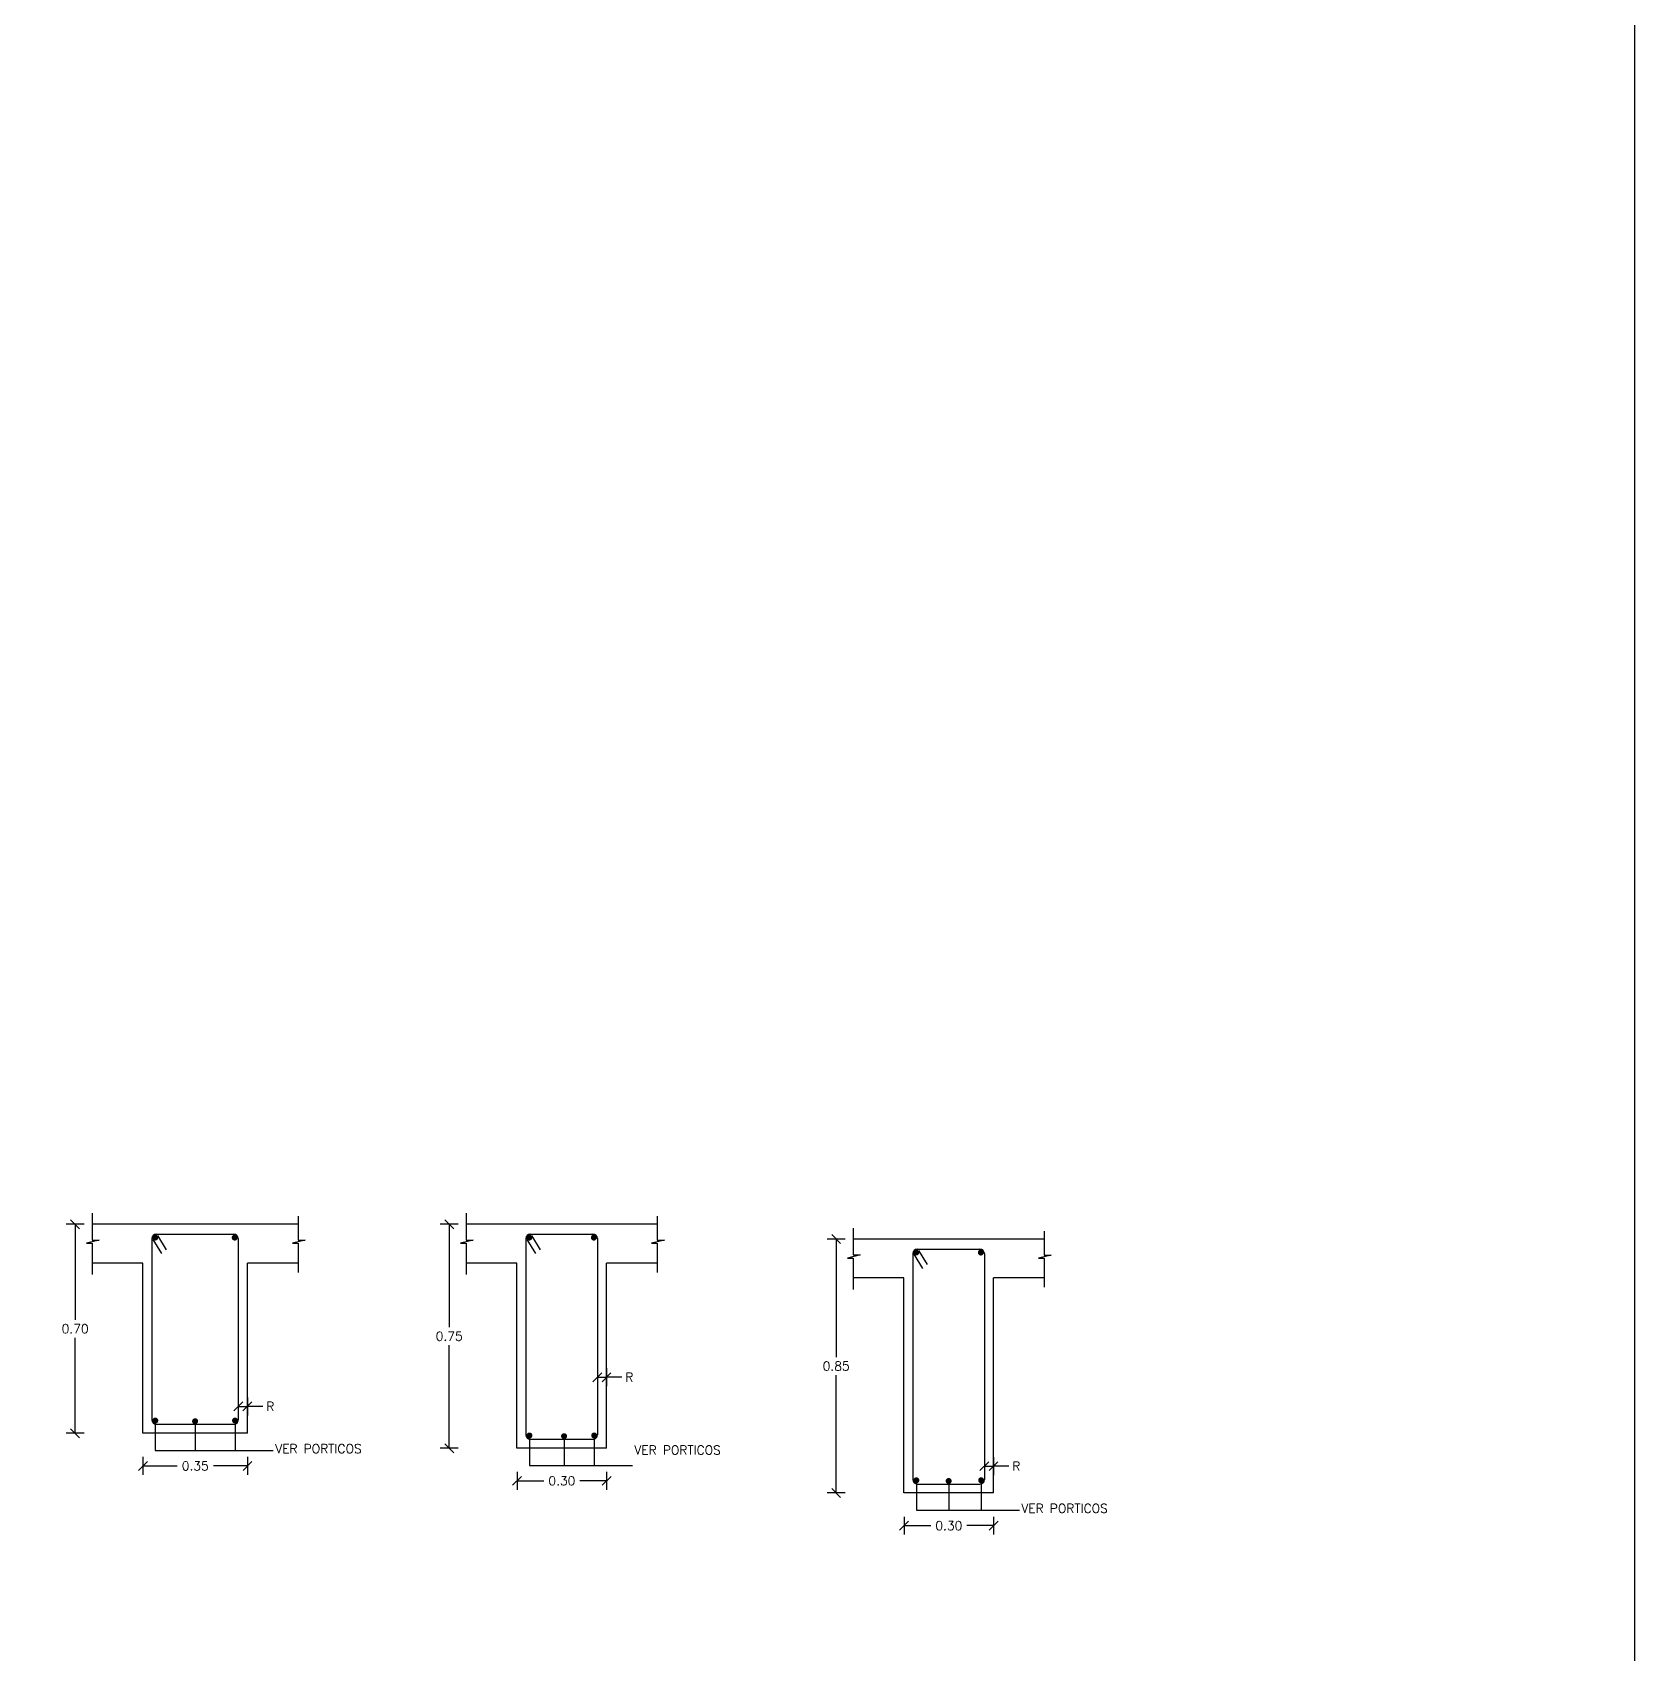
# Model space of a CAD drawing. Header units: metres. Extents: x -44 to 358, y -286 to 66.
# Drawn here: x 99.64 to 105, y 6.24 to 11.67 of the extents above; entities that cross this region are included whole.
import ezdxf

# ---------------------------------------------------------------- set-up
doc = ezdxf.new("R2010")
doc.units = ezdxf.units.M
doc.header["$LTSCALE"] = 0.3
doc.header["$PDMODE"] = 3
for name, color, linetype in [('ACERO', 5, 'Continuous'), ('BP', 3, 'Continuous'), ('DIMTEXTO', 4, 'Continuous')]:
    doc.layers.add(name, color=color, linetype=linetype)
doc.styles.add('RomanS', font='romans.shx')
doc.dimstyles.new('DIM-15', dxfattribs={"dimscale": 0.15, "dimtxt": 0.2, "dimasz": 0.2, "dimexe": 0.2, "dimexo": 0.1, "dimgap": 0.1, "dimtad": 0, "dimtih": 1, "dimtoh": 1, "dimzin": 0, "dimdsep": 46, "dimtxsty": 'RomanS', "dimblk1": 'OBLIQUE', "dimblk2": 'OBLIQUE', "dimsah": 1, "dimcen": 0.09, "dimclrd": 4, "dimclre": 4, "dimclrt": 4, "dimadec": 0, "dimazin": 0, "dimtfac": 1, "dimtofl": 0, "dimtmove": 1, "dimatfit": 3, "dimldrblk": 'OBLIQUE', "dimfxl": 0.2, "dimfxlon": 1, "dimtolj": 1, "dimtzin": 0, "dimarcsym": 0})

# ---------------------------------------------------------------- blocks, each defined once
blk = doc.blocks.new('_OBLIQUE')
at = {"color": 0, "linetype": 'ByBlock'}
blk.add_line((-0.5, -0.5), (0.5, 0.5), dxfattribs=at)
blk = doc.blocks.new('*D268')
at = {"layer": 'DEFPOINTS', "color": 0, "transparency": 16777216}
for p in [(100.0062, 6.9492), (100.3562, 6.9462), (100.3562, 6.8694)]:
    blk.add_point(p, dxfattribs=at)
at = {"layer": 'DIMTEXTO', "color": 4, "lineweight": -2, "transparency": 16777216}
for p, q in [((100.0062, 6.8994), (100.0062, 6.8394)), ((100.3562, 6.8994), (100.3562, 6.8394)), ((100.0062, 6.8694), (100.1205, 6.8694)), ((100.3562, 6.8694), (100.2419, 6.8694))]:
    blk.add_line(p, q, dxfattribs=at)
at = {"layer": 'DIMTEXTO', "color": 4, "lineweight": -2, "transparency": 16777216, "xscale": 0.03, "yscale": 0.03, "zscale": 0.03, "rotation": 180}
blk.add_blockref('_OBLIQUE', (100.0062, 6.8694), dxfattribs=at)
at = {"layer": 'DIMTEXTO', "color": 4, "lineweight": -2, "transparency": 16777216, "xscale": 0.03, "yscale": 0.03, "zscale": 0.03}
blk.add_blockref('_OBLIQUE', (100.3562, 6.8694), dxfattribs=at)
at = {"layer": 'DIMTEXTO', "color": 4, "transparency": 16777216, "insert": (100.1812, 6.8694), "char_height": 0.03, "attachment_point": 5, "style": 'RomanS'}
blk.add_mtext('\\A1;0.35', dxfattribs=at)
blk = doc.blocks.new('*D269')
at = {"layer": 'DEFPOINTS', "color": 0, "transparency": 16777216}
for p in [(100.3251, 7.1247), (100.3557, 7.1247), (100.3557, 7.0686)]:
    blk.add_point(p, dxfattribs=at)
at = {"layer": 'DIMTEXTO', "color": 4, "lineweight": -2, "transparency": 16777216}
for p, q in [((100.3251, 7.0986), (100.3251, 7.0386)), ((100.3251, 7.0686), (100.3557, 7.0686)), ((100.3557, 7.0986), (100.3557, 7.0386)), ((100.4075, 7.0686), (100.3557, 7.0686))]:
    blk.add_line(p, q, dxfattribs=at)
at = {"layer": 'DIMTEXTO', "color": 4, "lineweight": -2, "transparency": 16777216, "xscale": 0.03, "yscale": 0.03, "zscale": 0.03, "rotation": 180}
blk.add_blockref('_OBLIQUE', (100.3251, 7.0686), dxfattribs=at)
at = {"layer": 'DIMTEXTO', "color": 4, "lineweight": -2, "transparency": 16777216, "xscale": 0.03, "yscale": 0.03, "zscale": 0.03}
blk.add_blockref('_OBLIQUE', (100.3557, 7.0686), dxfattribs=at)
at = {"layer": 'DIMTEXTO', "color": 4, "transparency": 16777216, "insert": (100.4325, 7.0686), "char_height": 0.03, "attachment_point": 5, "style": 'RomanS'}
blk.add_mtext('\\A1;R', dxfattribs=at)
blk = doc.blocks.new('*D270')
at = {"layer": 'DEFPOINTS', "color": 0, "transparency": 16777216}
for p in [(99.8359, 7.6787), (99.779, 6.9787), (99.8475, 6.9787)]:
    blk.add_point(p, dxfattribs=at)
at = {"layer": 'DIMTEXTO', "color": 4, "lineweight": -2, "transparency": 16777216}
for p, q in [((99.809, 7.6787), (99.749, 7.6787)), ((99.779, 7.6787), (99.779, 7.3587)), ((99.779, 6.9787), (99.779, 7.2987)), ((99.809, 6.9787), (99.749, 6.9787))]:
    blk.add_line(p, q, dxfattribs=at)
at = {"layer": 'DIMTEXTO', "color": 4, "lineweight": -2, "transparency": 16777216, "xscale": 0.03, "yscale": 0.03, "zscale": 0.03}
for p, rotation in [((99.779, 7.6787), 90), ((99.779, 6.9787), 270)]:
    blk.add_blockref('_OBLIQUE', p, dxfattribs=dict(at, rotation=rotation))
at = {"layer": 'DIMTEXTO', "color": 4, "transparency": 16777216, "insert": (99.779, 7.3287), "char_height": 0.03, "attachment_point": 5, "style": 'RomanS'}
blk.add_mtext('\\A1;0.70', dxfattribs=at)
blk = doc.blocks.new('*D281')
at = {"layer": 'DEFPOINTS', "color": 0, "transparency": 16777216}
for p in [(101.2586, 6.8992), (101.5586, 6.8962), (101.5586, 6.8194)]:
    blk.add_point(p, dxfattribs=at)
at = {"layer": 'DIMTEXTO', "color": 4, "lineweight": -2, "transparency": 16777216}
for p, q in [((101.2586, 6.8494), (101.2586, 6.7894)), ((101.5586, 6.8494), (101.5586, 6.7894)), ((101.2586, 6.8194), (101.3479, 6.8194)), ((101.5586, 6.8194), (101.4693, 6.8194))]:
    blk.add_line(p, q, dxfattribs=at)
at = {"layer": 'DIMTEXTO', "color": 4, "lineweight": -2, "transparency": 16777216, "xscale": 0.03, "yscale": 0.03, "zscale": 0.03, "rotation": 180}
blk.add_blockref('_OBLIQUE', (101.2586, 6.8194), dxfattribs=at)
at = {"layer": 'DIMTEXTO', "color": 4, "lineweight": -2, "transparency": 16777216, "xscale": 0.03, "yscale": 0.03, "zscale": 0.03}
blk.add_blockref('_OBLIQUE', (101.5586, 6.8194), dxfattribs=at)
at = {"layer": 'DIMTEXTO', "color": 4, "transparency": 16777216, "insert": (101.4086, 6.8194), "char_height": 0.03, "attachment_point": 5, "style": 'RomanS'}
blk.add_mtext('\\A1;0.30', dxfattribs=at)
blk = doc.blocks.new('*D282')
at = {"layer": 'DEFPOINTS', "color": 0, "transparency": 16777216}
for p in [(101.5275, 7.2225), (101.5581, 7.2225), (101.5581, 7.1664)]:
    blk.add_point(p, dxfattribs=at)
at = {"layer": 'DIMTEXTO', "color": 4, "lineweight": -2, "transparency": 16777216}
for p, q in [((101.5275, 7.1964), (101.5275, 7.1364)), ((101.5275, 7.1664), (101.5581, 7.1664)), ((101.5581, 7.1964), (101.5581, 7.1364)), ((101.6099, 7.1664), (101.5581, 7.1664))]:
    blk.add_line(p, q, dxfattribs=at)
at = {"layer": 'DIMTEXTO', "color": 4, "lineweight": -2, "transparency": 16777216, "xscale": 0.03, "yscale": 0.03, "zscale": 0.03, "rotation": 180}
blk.add_blockref('_OBLIQUE', (101.5275, 7.1664), dxfattribs=at)
at = {"layer": 'DIMTEXTO', "color": 4, "lineweight": -2, "transparency": 16777216, "xscale": 0.03, "yscale": 0.03, "zscale": 0.03}
blk.add_blockref('_OBLIQUE', (101.5581, 7.1664), dxfattribs=at)
at = {"layer": 'DIMTEXTO', "color": 4, "transparency": 16777216, "insert": (101.6349, 7.1664), "char_height": 0.03, "attachment_point": 5, "style": 'RomanS'}
blk.add_mtext('\\A1;R', dxfattribs=at)
blk = doc.blocks.new('*D283')
at = {"layer": 'DEFPOINTS', "color": 0, "transparency": 16777216}
for p in [(101.0883, 7.6787), (101.0314, 6.9287), (101.0999, 6.9287)]:
    blk.add_point(p, dxfattribs=at)
at = {"layer": 'DIMTEXTO', "color": 4, "lineweight": -2, "transparency": 16777216}
for p, q in [((101.0614, 7.6787), (101.0014, 7.6787)), ((101.0314, 7.6787), (101.0314, 7.3337)), ((101.0314, 6.9287), (101.0314, 7.2737)), ((101.0614, 6.9287), (101.0014, 6.9287))]:
    blk.add_line(p, q, dxfattribs=at)
at = {"layer": 'DIMTEXTO', "color": 4, "lineweight": -2, "transparency": 16777216, "xscale": 0.03, "yscale": 0.03, "zscale": 0.03}
for p, rotation in [((101.0314, 7.6787), 90), ((101.0314, 6.9287), 270)]:
    blk.add_blockref('_OBLIQUE', p, dxfattribs=dict(at, rotation=rotation))
at = {"layer": 'DIMTEXTO', "color": 4, "transparency": 16777216, "insert": (101.0314, 7.3037), "char_height": 0.03, "attachment_point": 5, "style": 'RomanS'}
blk.add_mtext('\\A1;0.75', dxfattribs=at)
blk = doc.blocks.new('*D284')
at = {"layer": 'DEFPOINTS', "color": 0, "transparency": 16777216}
for p in [(102.5541, 6.7492), (102.8541, 6.7462), (102.8541, 6.6694)]:
    blk.add_point(p, dxfattribs=at)
at = {"layer": 'DIMTEXTO', "color": 4, "lineweight": -2, "transparency": 16777216}
for p, q in [((102.5541, 6.6994), (102.5541, 6.6394)), ((102.8541, 6.6994), (102.8541, 6.6394)), ((102.5541, 6.6694), (102.6434, 6.6694)), ((102.8541, 6.6694), (102.7649, 6.6694))]:
    blk.add_line(p, q, dxfattribs=at)
at = {"layer": 'DIMTEXTO', "color": 4, "lineweight": -2, "transparency": 16777216, "xscale": 0.03, "yscale": 0.03, "zscale": 0.03, "rotation": 180}
blk.add_blockref('_OBLIQUE', (102.5541, 6.6694), dxfattribs=at)
at = {"layer": 'DIMTEXTO', "color": 4, "lineweight": -2, "transparency": 16777216, "xscale": 0.03, "yscale": 0.03, "zscale": 0.03}
blk.add_blockref('_OBLIQUE', (102.8541, 6.6694), dxfattribs=at)
at = {"layer": 'DIMTEXTO', "color": 4, "transparency": 16777216, "insert": (102.7041, 6.6694), "char_height": 0.03, "attachment_point": 5, "style": 'RomanS'}
blk.add_mtext('\\A1;0.30', dxfattribs=at)
blk = doc.blocks.new('*D285')
at = {"layer": 'DEFPOINTS', "color": 0, "transparency": 16777216}
for p in [(102.8231, 6.9247), (102.8537, 6.9247), (102.8537, 6.8686)]:
    blk.add_point(p, dxfattribs=at)
at = {"layer": 'DIMTEXTO', "color": 4, "lineweight": -2, "transparency": 16777216}
for p, q in [((102.8231, 6.8986), (102.8231, 6.8386)), ((102.8537, 6.8986), (102.8537, 6.8386)), ((102.8231, 6.8686), (102.8537, 6.8686)), ((102.9055, 6.8686), (102.8537, 6.8686))]:
    blk.add_line(p, q, dxfattribs=at)
at = {"layer": 'DIMTEXTO', "color": 4, "lineweight": -2, "transparency": 16777216, "xscale": 0.03, "yscale": 0.03, "zscale": 0.03, "rotation": 180}
blk.add_blockref('_OBLIQUE', (102.8231, 6.8686), dxfattribs=at)
at = {"layer": 'DIMTEXTO', "color": 4, "lineweight": -2, "transparency": 16777216, "xscale": 0.03, "yscale": 0.03, "zscale": 0.03}
blk.add_blockref('_OBLIQUE', (102.8537, 6.8686), dxfattribs=at)
at = {"layer": 'DIMTEXTO', "color": 4, "transparency": 16777216, "insert": (102.9305, 6.8686), "char_height": 0.03, "attachment_point": 5, "style": 'RomanS'}
blk.add_mtext('\\A1;R', dxfattribs=at)
blk = doc.blocks.new('*D286')
at = {"layer": 'DEFPOINTS', "color": 0, "transparency": 16777216}
for p in [(102.3839, 7.6287), (102.327, 6.7787), (102.3954, 6.7787)]:
    blk.add_point(p, dxfattribs=at)
at = {"layer": 'DIMTEXTO', "color": 4, "lineweight": -2, "transparency": 16777216}
for p, q in [((102.357, 7.6287), (102.297, 7.6287)), ((102.327, 7.6287), (102.327, 7.2337)), ((102.327, 6.7787), (102.327, 7.1737)), ((102.357, 6.7787), (102.297, 6.7787))]:
    blk.add_line(p, q, dxfattribs=at)
at = {"layer": 'DIMTEXTO', "color": 4, "lineweight": -2, "transparency": 16777216, "xscale": 0.03, "yscale": 0.03, "zscale": 0.03}
for p, rotation in [((102.327, 7.6287), 90), ((102.327, 6.7787), 270)]:
    blk.add_blockref('_OBLIQUE', p, dxfattribs=dict(at, rotation=rotation))
at = {"layer": 'DIMTEXTO', "color": 4, "transparency": 16777216, "insert": (102.327, 7.2037), "char_height": 0.03, "attachment_point": 5, "style": 'RomanS'}
blk.add_mtext('\\A1;0.85', dxfattribs=at)

msp = doc.modelspace()

# ---------------------------------------------------------------- linework, layer by layer
at = {"color": 1}
for p, q in [((100.5255308, 7.6787392), (99.835901, 7.6787392)), ((101.7279352, 7.6787392), (101.0883055, 7.6787392)), ((103.0234916, 7.6287392), (102.3838619, 7.6287392)), ((100.0057159, 7.5487392), (99.835901, 7.5487392)), ((100.0057159, 6.9787392), (100.0057159, 7.5487392)), ((100.3557159, 6.9787392), (100.3557159, 7.5487392)), ((100.5255308, 7.5487392), (100.3557159, 7.5487392)), ((101.2581204, 7.5487392), (101.0883055, 7.5487392)), ((101.2581204, 6.9287392), (101.2581204, 7.5487392)), ((101.5581204, 6.9287392), (101.5581204, 7.5487392)), ((101.7279352, 7.5487392), (101.5581204, 7.5487392)), ((102.5536768, 7.4987392), (102.3838619, 7.4987392)), ((102.5536768, 6.7787392), (102.5536768, 7.4987392)), ((102.8536768, 6.7787392), (102.8536768, 7.4987392)), ((103.0234916, 7.4987392), (102.8536768, 7.4987392)), ((100.3557159, 6.9787392), (100.0057159, 6.9787392)), ((101.5581204, 6.9287392), (101.2581204, 6.9287392)), ((102.8536768, 6.7787392), (102.5536768, 6.7787392))]:
    msp.add_line(p, q, dxfattribs=at)
at = {"layer": 'ACERO'}
for p, q in [((100.0354109, 7.6303192), (100.0354109, 7.0237392)), ((100.0391128, 7.6279319), (100.068166, 7.5808389)), ((100.0504109, 7.6453192), (100.3100905, 7.6453192)), ((100.0549121, 7.640339), (100.0839653, 7.5932461)), ((100.3250905, 7.6303192), (100.3250905, 7.0237392)), ((101.2878153, 7.6303192), (101.2878153, 6.9737392)), ((101.2915172, 7.6279319), (101.3205705, 7.5808389)), ((101.3028153, 7.6453192), (101.512495, 7.6453192)), ((101.3073166, 7.640339), (101.3363698, 7.5932461)), ((101.527495, 7.6303192), (101.527495, 6.9737392)), ((102.5833717, 7.5803192), (102.5833717, 6.8237392)), ((102.5870737, 7.5779319), (102.6161269, 7.5308389)), ((102.5983717, 7.5953192), (102.8080514, 7.5953192)), ((102.602873, 7.590339), (102.6319262, 7.5432461)), ((102.8230514, 7.5803192), (102.8230514, 6.8237392)), ((100.0508761, 7.0087392), (100.3105557, 7.0087392)), ((101.3032805, 6.9587392), (101.5129602, 6.9587392)), ((102.598837, 6.8087392), (102.8085166, 6.8087392))]:
    msp.add_line(p, q, dxfattribs=at)
at = {"layer": 'ACERO', "const_width": 0.01}
for points in [[(100.0422522, 7.6339153, 1), (100.0522522, 7.6339153, 1)], [(100.3083182, 7.6338182, 1), (100.3183182, 7.6338182, 1)], [(101.2946567, 7.6339153, 1), (101.3046567, 7.6339153, 1)], [(101.5107226, 7.6338182, 1), (101.5207226, 7.6338182, 1)], [(102.5902131, 7.5839153, 1), (102.6002131, 7.5839153, 1)], [(102.8062791, 7.5838182, 1), (102.8162791, 7.5838182, 1)], [(100.0425258, 7.0212666, 1), (100.0525258, 7.0212666, 1)], [(100.1756858, 7.0190061, 1), (100.1856858, 7.0190061, 1)], [(100.309423, 7.0212666, 1), (100.319423, 7.0212666, 1)], [(101.2949302, 6.9712666, 1), (101.3049302, 6.9712666, 1)], [(101.4110235, 6.9690061, 1), (101.4210235, 6.9690061, 1)], [(101.5118274, 6.9712666, 1), (101.5218274, 6.9712666, 1)], [(102.5904867, 6.8212666, 1), (102.6004867, 6.8212666, 1)], [(102.6986466, 6.8190061, 1), (102.7086466, 6.8190061, 1)], [(102.8073838, 6.8212666, 1), (102.8173838, 6.8212666, 1)]]:
    msp.add_lwpolyline(points, format="xyb", close=True, dxfattribs=at)
at = {"layer": 'ACERO'}
for centre, radius, start, end in [((100.0504109, 7.6303192), 0.015, 90, 180), ((100.3100905, 7.6303192), 0.015, 0, 90), ((101.3028153, 7.6303192), 0.015, 90, 180), ((101.512495, 7.6303192), 0.015, 0, 90), ((102.5983717, 7.5803192), 0.015, 90, 180), ((102.8080514, 7.5803192), 0.015, 0, 90), ((100.0512176, 7.0245638), 0.0158282, 182.986119, 268.7635729), ((100.3108726, 7.0229742), 0.0142385, 268.7246811, 3.0801213), ((101.3036221, 6.9745638), 0.0158282, 182.986119, 268.7635729), ((101.5132771, 6.9729742), 0.0142385, 268.7246811, 3.0801213), ((102.5991785, 6.8245638), 0.0158282, 182.986119, 268.7635729), ((102.8088335, 6.8229742), 0.0142385, 268.7246811, 3.0801213)]:
    msp.add_arc(centre, radius, start, end, dxfattribs=at)
at = {"layer": 'BP', "ltscale": 8}
msp.add_lwpolyline([(55, 37.6335309), (105, 37.6335309), (105, 0), (55, 0)], close=True, dxfattribs=at)
msp.add_lwpolyline([(55, 37.6335309), (105, 37.6335309), (105, 0), (55, 0)], close=True, dxfattribs=at)
at = {"layer": 'BP'}
for points in [[(99.835901, 7.715443), (99.835901, 7.6255771), (99.859671, 7.6255771), (99.8169672, 7.6154244), (99.8359467, 7.6154244), (99.8359467, 7.5097439)], [(99.835901, 7.715443), (99.835901, 7.6255771), (99.859671, 7.6255771), (99.8169672, 7.6154244), (99.8359467, 7.6154244), (99.8359467, 7.5097439)], [(101.0883055, 7.715443), (101.0883055, 7.6255771), (101.1120754, 7.6255771), (101.0693717, 7.6154244), (101.0883512, 7.6154244), (101.0883512, 7.5097439)], [(101.0883055, 7.715443), (101.0883055, 7.6255771), (101.1120754, 7.6255771), (101.0693717, 7.6154244), (101.0883512, 7.6154244), (101.0883512, 7.5097439)], [(100.5255308, 7.7056575), (100.5255308, 7.6253409), (100.5493007, 7.6253409), (100.506597, 7.6151882), (100.5255765, 7.6151882), (100.5255765, 7.5174354)], [(100.5255308, 7.7056575), (100.5255308, 7.6253409), (100.5493007, 7.6253409), (100.506597, 7.6151882), (100.5255765, 7.6151882), (100.5255765, 7.5174354)], [(101.7279352, 7.7056575), (101.7279352, 7.6253409), (101.7517052, 7.6253409), (101.7090014, 7.6151882), (101.7279809, 7.6151882), (101.7279809, 7.5174354)], [(101.7279352, 7.7056575), (101.7279352, 7.6253409), (101.7517052, 7.6253409), (101.7090014, 7.6151882), (101.7279809, 7.6151882), (101.7279809, 7.5174354)], [(102.3838619, 7.665443), (102.3838619, 7.5755771), (102.4076319, 7.5755771), (102.3649281, 7.5654244), (102.3839076, 7.5654244), (102.3839076, 7.4597439)], [(102.3838619, 7.665443), (102.3838619, 7.5755771), (102.4076319, 7.5755771), (102.3649281, 7.5654244), (102.3839076, 7.5654244), (102.3839076, 7.4597439)], [(103.0234916, 7.6556575), (103.0234916, 7.5753409), (103.0472616, 7.5753409), (103.0045578, 7.5651882), (103.0235373, 7.5651882), (103.0235373, 7.4674354)], [(103.0234916, 7.6556575), (103.0234916, 7.5753409), (103.0472616, 7.5753409), (103.0045578, 7.5651882), (103.0235373, 7.5651882), (103.0235373, 7.4674354)]]:
    msp.add_lwpolyline(points, dxfattribs=at)
at = {"layer": 'DIMTEXTO', "linetype": 'Continuous'}
for points in [[(100.0475258, 7.0212666), (100.0475258, 6.9211782), (100.4424717, 6.9211782)], [(100.1806858, 7.0190061), (100.1806858, 6.9211782)], [(100.314423, 7.0212666), (100.314423, 6.9211782)], [(101.2999302, 6.9712666), (101.2999302, 6.8711782), (101.6448762, 6.8711782)], [(101.4160235, 6.9690061), (101.4160235, 6.8711782)], [(101.5168274, 6.9712666), (101.5168274, 6.8711782)], [(102.5954867, 6.8212666), (102.5954867, 6.7211782), (102.9404326, 6.7211782)], [(102.7036466, 6.8190061), (102.7036466, 6.7211782)], [(102.8123838, 6.8212666), (102.8123838, 6.7211782)]]:
    msp.add_lwpolyline(points, dxfattribs=at)

# ---------------------------------------------------------------- texts
at = {"layer": 'DIMTEXTO', "char_height": 0.03, "attachment_point": 4, "style": 'RomanS'}
for insert in [(100.4490653, 6.9269644), (101.6514698, 6.9222671), (102.9470262, 6.7269644)]:
    msp.add_mtext('VER PORTICOS', dxfattribs=dict(at, insert=insert))

# ---------------------------------------------------------------- dimensions: what is measured, and where the dimension line sits
at = {"layer": 'DIMTEXTO'}
for base, p1, p2, picture, middle in [((99.7790003, 6.9787392), (99.835901, 7.6787392), (99.8474543, 6.9787392), '*D270', (99.7790003, 7.3287392)), ((101.0314047, 6.9287392), (101.0883055, 7.6787392), (101.0998587, 6.9287392), '*D283', (101.0314047, 7.3037392)), ((102.3269612, 6.7787392), (102.3838619, 7.6287392), (102.3954152, 6.7787392), '*D286', (102.3269612, 7.2037392))]:
    dim = msp.add_linear_dim(base=base, p1=p1, p2=p2, angle=90, dimstyle='DIM-15', dxfattribs=at)
    dim.commit()
    dim.dimension.update_dxf_attribs({"geometry": picture, "text_midpoint": middle})
for base, p1, p2, picture, middle in [((101.5581204, 7.1663671), (101.527495, 7.2225205), (101.5581204, 7.2225205), '*D282', (101.634946, 7.1835961)), ((100.3557159, 7.0685888), (100.3250905, 7.1247422), (100.3557159, 7.1247422), '*D269', (100.4325416, 7.0858178)), ((102.8536768, 6.8685888), (102.8230514, 6.9247422), (102.8536768, 6.9247422), '*D285', (102.9305025, 6.8858178))]:
    dim = msp.add_linear_dim(base=base, p1=p1, p2=p2, text='R', dimstyle='DIM-15', dxfattribs=at)
    dim.commit()
    dim.dimension.update_dxf_attribs({"geometry": picture, "text_midpoint": middle, "dimtype": 160})
for base, p1, p2, picture, middle in [((100.3561811, 6.8693588), (100.0061811, 6.9491912), (100.3561811, 6.9462269), '*D268', (100.1811811, 6.8693588)), ((101.5585856, 6.8193588), (101.2585856, 6.8991912), (101.5585856, 6.8962269), '*D281', (101.4085856, 6.8193588)), ((102.854142, 6.6693588), (102.554142, 6.7491912), (102.854142, 6.7462269), '*D284', (102.704142, 6.6693588))]:
    dim = msp.add_linear_dim(base=base, p1=p1, p2=p2, dimstyle='DIM-15', dxfattribs=at)
    dim.commit()
    dim.dimension.update_dxf_attribs({"geometry": picture, "text_midpoint": middle})

doc.saveas('drawing.dxf')
